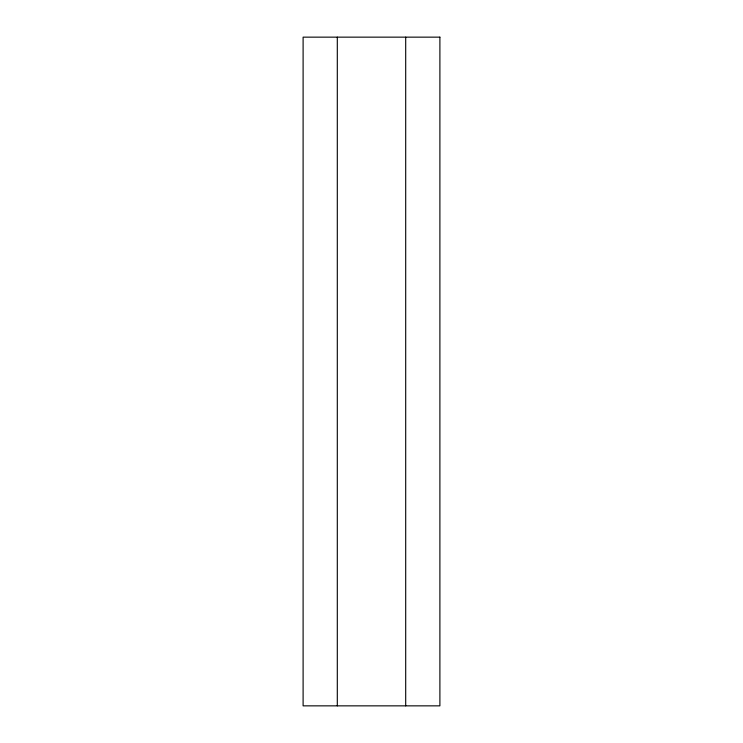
<?xml version="1.0" encoding="UTF-8"?>
<svg xmlns="http://www.w3.org/2000/svg" width="743" height="743" viewBox="0 0 743 743"><rect width="100%" height="100%" fill="white"/><g stroke="black" fill="none" stroke-linecap="round" stroke-linejoin="round"><path stroke-width="1.11" d="M405.697 37.15L405.697 705.85M337.303 37.15L337.303 705.85M439.893 37.15L303.107 37.15L303.107 705.85L439.893 705.85L439.893 37.15"/></g></svg>
